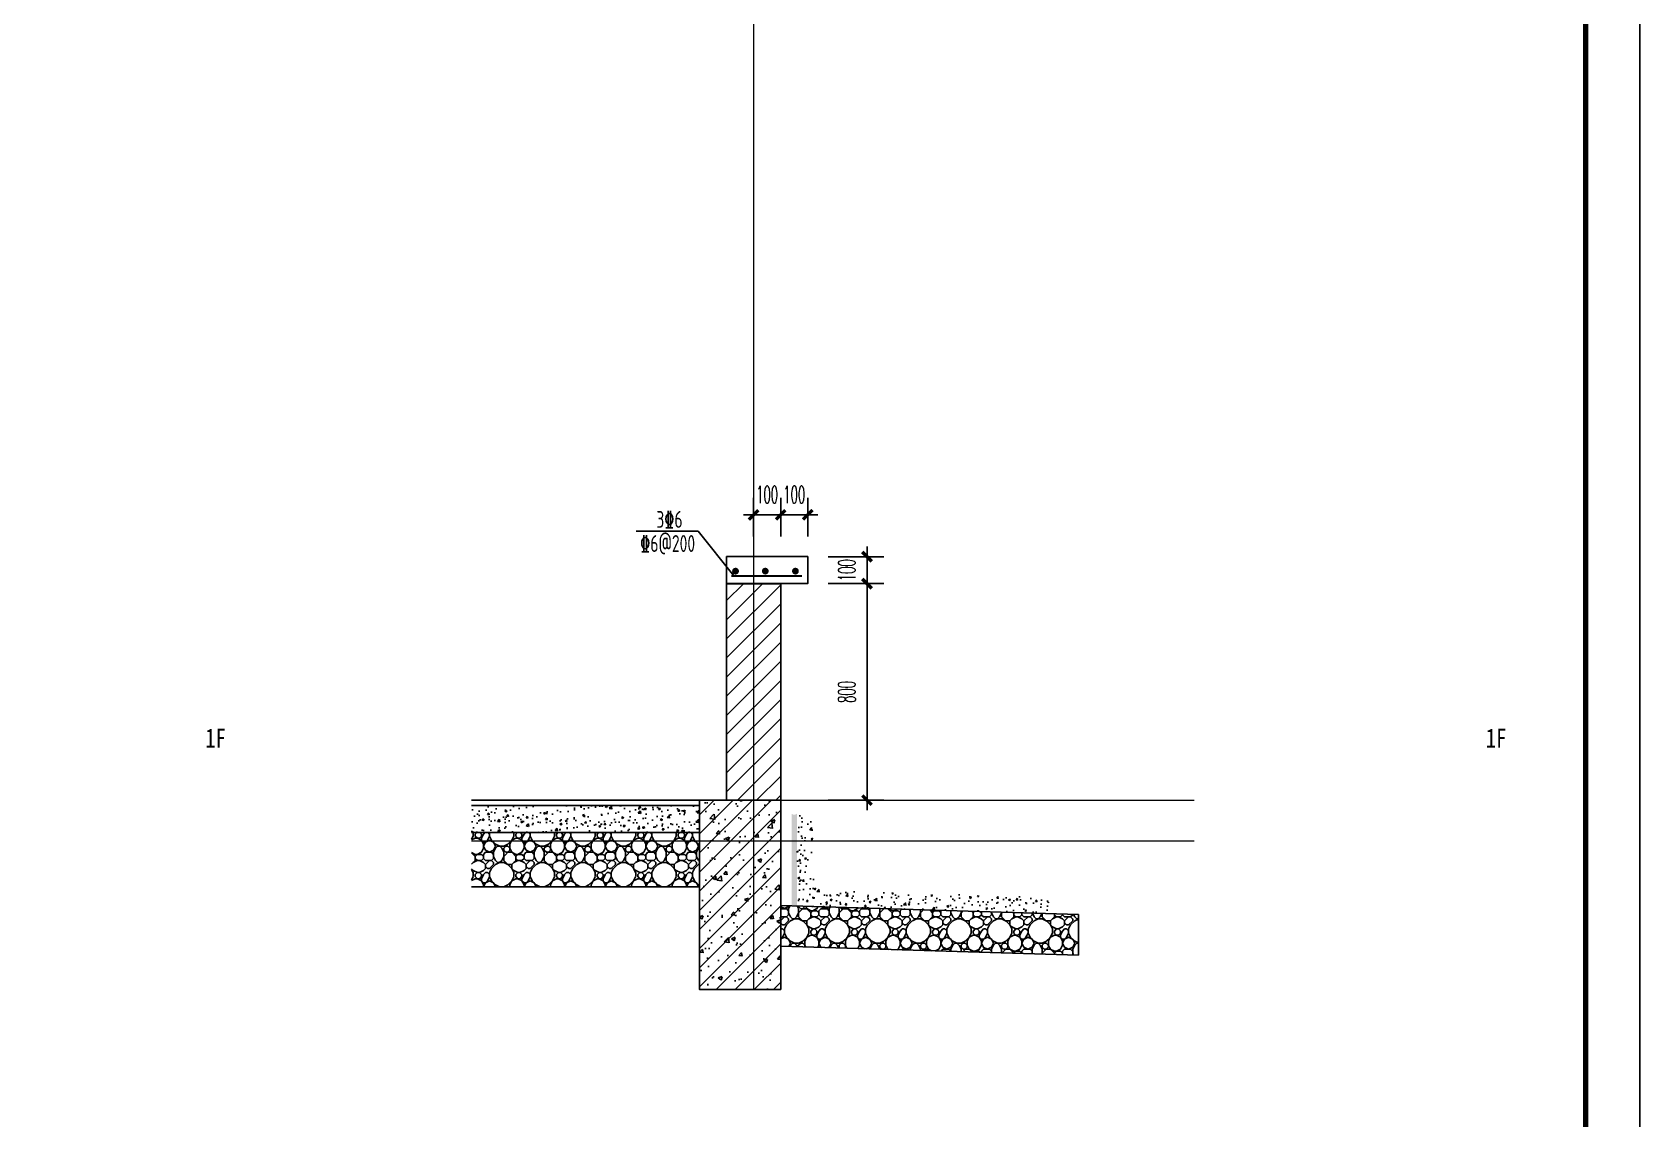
# Model space of a CAD drawing. Extents: x 169490 to 7584583, y -2399407 to 1374371.
# Drawn here: x 761135 to 767075, y 470746 to 474764 of the extents above; entities that cross this region are included whole.
import ezdxf

# ---------------------------------------------------------------- set-up
doc = ezdxf.new("R2010")
doc.units = 0
doc.header["$LTSCALE"] = 100
doc.linetypes.add('ACAD_ISO10W100', pattern=[18.5, 12, -3, 0.5, -3])
doc.linetypes.add('DOTE', pattern=[2.42, 2, -0.2, 0.02, -0.2])
doc.layers.get('0').update_dxf_attribs({"linetype": 'CONTINUOUS'})
doc.layers.get('DEFPOINTS').update_dxf_attribs({"linetype": 'CONTINUOUS'})
for name, color, linetype, lineweight in [('3-大样填充', 8, 'CONTINUOUS', 9), ('DOTE', 147, 'DOTE', 15), ('rein', 10, 'CONTINUOUS', 18)]:
    doc.layers.add(name, color=color, linetype=linetype, lineweight=lineweight)
for name, color, linetype in [('A-HATH(填充)', 8, 'CONTINUOUS'), ('A-LM-HA(填充)', 8, 'CONTINUOUS'), ('A-TEXT(房间)', 243, 'CONTINUOUS'), ('A-WA-M(面层)', 43, 'CONTINUOUS'), ('PUB_HATCH', 8, 'CONTINUOUS'), ('S-DETL-RBAR', 1, 'CONTINUOUS'), ('TEXT', 7, 'CONTINUOUS'), ('WALL', 7, 'CONTINUOUS'), ('图框', 140, 'CONTINUOUS'), ('尺寸标注', 3, 'CONTINUOUS')]:
    doc.layers.add(name, color=color, linetype=linetype)
doc.styles.add('DIM_FONT_T3', font='SIMPLEX', dxfattribs={"width": 0.494118, "bigfont": 'GBCBIG'})
doc.styles.add('TSSD_REIN', font='tssdeng.shx', dxfattribs={"width": 0.7, "bigfont": 'hztxt.shx'})
doc.styles.add('黑体', font='simhei.ttf', dxfattribs={"width": 0.7})
doc.dimstyles.new('DIMN100$TCH&&25', dxfattribs={"dimtxt": 63.75, "dimasz": 0.25, "dimexe": 62.5, "dimexo": 75, "dimgap": 43.125, "dimtad": 1, "dimdec": 0, "dimzin": 0, "dimdsep": 46, "dimtxsty": 'DIM_FONT_T3', "dimblk": '_DIMX', "dimcen": 0.09, "dimclrt": 7, "dimadec": 0, "dimazin": 0, "dimtfac": 1, "dimtdec": 0, "dimtix": 1, "dimtmove": 2, "dimatfit": 3, "dimldrblk": '_DIMX', "dimfxl": 10, "dimtolj": 1, "dimtzin": 0, "dimarcsym": 0})

# ---------------------------------------------------------------- blocks, each defined once
blk = doc.blocks.new('_DIMX')
blk.add_line((-150, 0), (150, 0))
at = {"const_width": 50}
blk.add_lwpolyline([(-70, -70), (70, 70)], dxfattribs=at)
blk = doc.blocks.new('*D367')
at = {"layer": 'DEFPOINTS', "color": 0, "transparency": 16777216}
for p in [(764000.2, 472824.8), (764219.2, 472824.8), (764000.2, 472725.1)]:
    blk.add_point(p, dxfattribs=at)
at = {"layer": '尺寸标注', "color": 0, "lineweight": -2, "transparency": 16777216}
for p, q in [((764075.2, 472824.8), (764281.7, 472824.8)), ((764219.2, 472825), (764219.2, 472825.3)), ((764219.2, 472725.1), (764219.2, 472824.8)), ((764075.2, 472725.1), (764281.7, 472725.1)), ((764219.2, 472724.8), (764219.2, 472724.6))]:
    blk.add_line(p, q, dxfattribs=at)
at = {"layer": '尺寸标注', "color": 0, "lineweight": -2, "transparency": 16777216, "xscale": 0.25, "yscale": 0.25, "zscale": 0.25}
for p, rotation in [((764219.2, 472824.8), 270), ((764219.2, 472725.1), 90)]:
    blk.add_blockref('_DIMX', p, dxfattribs=dict(at, rotation=rotation))
at = {"layer": '尺寸标注', "color": 7, "transparency": 16777216, "insert": (764144.2, 472774.9), "char_height": 63.75, "attachment_point": 5, "rotation": 90, "style": 'DIM_FONT_T3'}
blk.add_mtext('\\A1;100', dxfattribs=at)
blk = doc.blocks.new('*D368')
at = {"layer": 'DEFPOINTS', "color": 0, "transparency": 16777216}
for p in [(764000.2, 472725.1), (764219.2, 472725.1), (764000.2, 471924.8)]:
    blk.add_point(p, dxfattribs=at)
at = {"layer": '尺寸标注', "color": 0, "lineweight": -2, "transparency": 16777216}
for p, q in [((764075.2, 472725.1), (764281.7, 472725.1)), ((764219.2, 471925), (764219.2, 472724.8)), ((764075.2, 471924.8), (764281.7, 471924.8))]:
    blk.add_line(p, q, dxfattribs=at)
at = {"layer": '尺寸标注', "color": 0, "lineweight": -2, "transparency": 16777216, "xscale": 0.25, "yscale": 0.25, "zscale": 0.25}
for p, rotation in [((764219.2, 472725.1), 90), ((764219.2, 471924.8), 270)]:
    blk.add_blockref('_DIMX', p, dxfattribs=dict(at, rotation=rotation))
at = {"layer": '尺寸标注', "color": 7, "transparency": 16777216, "insert": (764144.2, 472324.9), "char_height": 63.75, "attachment_point": 5, "rotation": 90, "style": 'DIM_FONT_T3'}
blk.add_mtext('\\A1;800', dxfattribs=at)
blk = doc.blocks.new('*D369')
at = {"layer": 'DEFPOINTS', "color": 0, "transparency": 16777216}
for p in [(764000.2, 472979.4), (763900.2, 472824.8), (764000.2, 472824.8)]:
    blk.add_point(p, dxfattribs=at)
at = {"layer": '尺寸标注', "color": 0, "lineweight": -2, "transparency": 16777216}
for p, q in [((763900.2, 472899.8), (763900.2, 473041.9)), ((764000.2, 472899.8), (764000.2, 473041.9)), ((763899.9, 472979.4), (763899.7, 472979.4)), ((763900.2, 472979.4), (764000.2, 472979.4)), ((764000.4, 472979.4), (764000.7, 472979.4))]:
    blk.add_line(p, q, dxfattribs=at)
at = {"layer": '尺寸标注', "color": 0, "lineweight": -2, "transparency": 16777216, "xscale": 0.25, "yscale": 0.25, "zscale": 0.25}
blk.add_blockref('_DIMX', (763900.2, 472979.4), dxfattribs=at)
at = {"layer": '尺寸标注', "color": 0, "lineweight": -2, "transparency": 16777216, "xscale": 0.25, "yscale": 0.25, "zscale": 0.25, "rotation": 180}
blk.add_blockref('_DIMX', (764000.2, 472979.4), dxfattribs=at)
at = {"layer": '尺寸标注', "color": 7, "transparency": 16777216, "insert": (763950.2, 473054.4), "char_height": 63.75, "attachment_point": 5, "style": 'DIM_FONT_T3'}
blk.add_mtext('\\A1;100', dxfattribs=at)
blk = doc.blocks.new('*D625')
at = {"layer": 'DEFPOINTS', "color": 0, "transparency": 16777216}
for p in [(763900.2, 472979.4), (763800.2, 472824.8), (763900.2, 472824.8)]:
    blk.add_point(p, dxfattribs=at)
at = {"layer": '尺寸标注', "color": 0, "lineweight": -2, "transparency": 16777216}
for p, q in [((763800.2, 472899.8), (763800.2, 473041.9)), ((763900.2, 472899.8), (763900.2, 473041.9)), ((763799.9, 472979.4), (763799.7, 472979.4)), ((763800.2, 472979.4), (763900.2, 472979.4)), ((763900.4, 472979.4), (763900.7, 472979.4))]:
    blk.add_line(p, q, dxfattribs=at)
at = {"layer": '尺寸标注', "color": 0, "lineweight": -2, "transparency": 16777216, "xscale": 0.25, "yscale": 0.25, "zscale": 0.25}
blk.add_blockref('_DIMX', (763800.2, 472979.4), dxfattribs=at)
at = {"layer": '尺寸标注', "color": 0, "lineweight": -2, "transparency": 16777216, "xscale": 0.25, "yscale": 0.25, "zscale": 0.25, "rotation": 180}
blk.add_blockref('_DIMX', (763900.2, 472979.4), dxfattribs=at)
at = {"layer": '尺寸标注', "color": 7, "transparency": 16777216, "insert": (763850.2, 473054.4), "char_height": 63.75, "attachment_point": 5, "style": 'DIM_FONT_T3'}
blk.add_mtext('\\A1;100', dxfattribs=at)
blk = doc.blocks.new('qhhhh')
at = {"layer": 'rein', "const_width": 7.5}
blk.add_lwpolyline([(5815537.5, -2281247.9), (5815797.7, -2281247.9)], dxfattribs=at)
at = {"layer": 'rein', "const_width": 12.5}
for points in [[(5815546.2, -2281230.1, 1), (5815558.7, -2281230.1, 1)], [(5815656.1, -2281230.1, 1), (5815668.6, -2281230.1, 1)], [(5815767.5, -2281230.1, 1), (5815780, -2281230.1, 1)]]:
    blk.add_lwpolyline(points, format="xyb", close=True, dxfattribs=at)
at = {"layer": 'TEXT', "color": 7}
for p, q in [((5815414.2, -2281081.8, 0), (5815184.9, -2281081.8, 0)), ((5815546.2, -2281247.9), (5815414.2, -2281081.8, 0))]:
    blk.add_line(p, q, dxfattribs=at)
at = {"layer": 'TEXT', "color": 7, "style": 'TSSD_REIN', "width": 0.7}
for s, p in [('3%%1326', (5815259.9, -2281070.1, 3.7)), ('%%1326@200', (5815200.1, -2281159.3, 3.7))]:
    blk.add_text(s, height=62.5, dxfattribs=at).set_placement(p)

msp = doc.modelspace()

# ---------------------------------------------------------------- hatches: boundary and pattern name
at = {"layer": 'A-HATH(填充)'}
h = msp.add_hatch(dxfattribs=at)
h.set_pattern_fill('钢筋混凝土', color=256, scale=20, style=0)
h.set_pattern_definition([(45, (-548927.32, -145570.676), (-35.355339, 35.355339), []), (50, (-548927.32, -145570.68), (143.4520365, -12.550427), [15, -165]), (355, (-548927.32, -145570.68), (-27.750267, 150.438427), [12, -132]), (100.4514, (-548915.36, -145571.72), (115.701876, 137.887908), [12.748038, -140.228422]), (46.1842, (-548927.32, -145530.68), (213.44821, -33.103803), [22.5, -247.5]), (96.6356, (-548909.53, -145533.43), (186.93254, 194.823574), [19.122058, -210.3426]), (351.1842, (-548927.32, -145530.68), (186.93239, 194.82372), [18, -198]), (21, (-548907.32, -145540.68), (119.38141, -80.523778), [15, -165]), (326, (-548907.32, -145540.68), (48.663066, 145.030009), [12, -132]), (71.4514, (-548897.37, -145547.39), (168.044526, 64.5061), [12.748038, -140.228422]), (37.5, (-548927.32, -145570.676), (2.431971, 66.5787708), [0, -130.4, 0, -134, 0, -132.5]), (7.5, (-548927.32, -145570.676), (52.6139075, 78.8823424), [0, -76.4, 0, -127.4, 0, -50.5]), (327.5, (-548971.92, -145570.676), (106.7644872, -4.5109743), [0, -50, 0, -156, 0, -207]), (317.5, (-548991.92, -145570.68), (116.637234, 20.0209965), [0, -65, 0, -103.6, 0, -147])])
h.paths.add_polyline_path([(763900.2, 471924.8), (763600.2, 471924.8), (763600.2, 471224.8), (763900.2, 471224.8)])
at = {"layer": 'A-LM-HA(填充)'}
h = msp.add_hatch(color=256, dxfattribs=at)
h.dxf.hatch_style = 1
edge = h.paths.add_edge_path()
edge.add_arc((763950.2, 471885.9), 15, 228.19632, 311.80368)
edge.add_line((763960.2, 471874.7), (763960.2, 471532.9))
edge.add_line((763960.2, 471532.9), (763940.2, 471533.5))
edge.add_line((763940.2, 471533.5), (763940.2, 471874.7))
h = msp.add_hatch(dxfattribs=at)
h.set_pattern_fill('混凝土', color=256, scale=10, style=0)
h.set_pattern_definition([(50, (101819.31, 2247960.02), (71.7260183, -6.2752135), [7.5, -82.5]), (355, (101819.31, 2247960.02), (-13.8751334, 75.2192134), [6, -66]), (100.4514, (101825.29, 2247959.5), (57.8509382, 68.9439542), [6.374019, -70.1142112]), (46.1842, (101819.31, 2247980.02), (106.724105, -16.5519014), [11.25, -123.75]), (96.6356, (101828.2, 2247978.64), (93.4662706, 97.411787), [9.561029, -105.1713]), (351.1842, (101819.31, 2247980.02), (93.4661945, 97.41186), [9, -99]), (21, (101829.31, 2247975.02), (59.6907052, -40.261889), [7.5, -82.5]), (326, (101829.31, 2247975.02), (24.3315332, 72.5150045), [6, -66]), (71.4514, (101834.285, 2247971.67), (84.0222629, 32.2530497), [6.374019, -70.1142112]), (37.5, (101819.31, 2247960.022), (1.21598553, 33.2893854), [0, -65.2, 0, -67, 0, -66.25]), (7.5, (101819.31, 2247960.022), (26.30695374, 39.4411712), [0, -38.2, 0, -63.7, 0, -25.25]), (327.5, (101797.01, 2247960.022), (53.3822436, -2.25548717), [0, -25, 0, -78, 0, -103.5]), (317.5, (101787.01, 2247960.02), (58.3186169, 10.0104982), [0, -32.5, 0, -51.8, 0, -73.5])])
edge = h.paths.add_edge_path()
edge.add_arc((763960.2, 471814.7), 60, 360, 450, ccw=False)
edge.add_line((764020.2, 471814.7), (764020.2, 471649.1))
edge.add_arc((764080.2, 471649.1), 60, 540, 628.28164)
edge.add_line((764078.4, 471589.1), (764890.2, 471564.7))
edge.add_line((764890.2, 471564.7), (764890.2, 471505))
edge.add_line((764890.2, 471505), (763960.2, 471532.9))
edge.add_line((763960.2, 471532.9), (763960.2, 471874.7))
h = msp.add_hatch(dxfattribs=at)
h.set_pattern_fill('卵石砌体', color=256, scale=20, style=0)
h.set_pattern_definition([(0, (-166281.01, 2341198.37), (0, 150), [7.5, -22.5, 7.5, -112.5]), (0, (-166243.51, 2341213.37), (0, 150), [7.5, -142.5]), (0, (-166318.51, 2341228.37), (0, 150), [15, -135]), (0, (-166356.01, 2341235.87), (0, 150), [22.5, -127.5]), (0, (-166281.01, 2341243.37), (0, 150), [15, -15, 22.5, -97.5]), (0, (-166288.51, 2341265.87), (0, 150), [22.5, -127.5]), (0, (-166326.01, 2341273.37), (0, 150), [22.5, -52.5, 22.5, -52.5]), (0, (-166356.01, 2341295.87), (0, 150), [22.5, -7.5, 7.5, -112.5]), (0, (-166258.51, 2341310.87), (0, 150), [7.5, -142.5]), (0, (-166288.51, 2341325.87), (0, 150), [15, -135]), (90, (-166386.01, 2341333.37), (-150, 9e-15), [15, -135]), (90, (-166371.01, 2341228.37), (-150, 9e-15), [7.5, -15, 22.5, -105]), (90, (-166333.51, 2341243.37), (-150, 9e-15), [30, -7.5, 7.5, -105]), (90, (-166311.01, 2341280.87), (-150, 9e-15), [22.5, -127.5]), (90, (-166303.51, 2341213.37), (-150, 9e-15), [15, -135]), (90, (-166296.01, 2341333.37), (-150, 9e-15), [15, -135]), (90, (-166288.51, 2341243.37), (-150, 9e-15), [15, -75, 7.5, -52.5]), (90, (-166266.01, 2341318.37), (-150, 9e-15), [7.5, -7.5, 7.5, -127.5]), (90, (-166258.51, 2341250.87), (-150, 9e-15), [15, -22.5, 15, -97.5]), (90, (-166251.01, 2341213.37), (-150, 9e-15), [15, -135]), (45, (-166378.51, 2341213.37), (9e-15, 150), [21.21315, -42.426404, 31.8198, -116.672678]), (45, (-166386.01, 2341213.37), (9e-15, 150), [21.213203, -190.91883]), (45, (-166303.51, 2341228.37), (9e-15, 150), [21.213203, -190.91883]), (45, (-166318.51, 2341303.37), (9e-15, 150), [21.213203, -190.91883]), (45, (-166251.01, 2341228.37), (9e-15, 150), [21.213203, -190.91883]), (45, (-166378.51, 2341243.37), (9e-15, 150), [10.606602, -201.52542]), (45, (-166363.51, 2341288.37), (9e-15, 150), [10.606602, -201.52542]), (45, (-166348.51, 2341235.87), (9e-15, 150), [10.606602, -201.52542]), (45, (-166333.51, 2341288.37), (9e-15, 150), [10.606602, -201.52542]), (45, (-166288.51, 2341258.37), (9e-15, 150), [10.606602, -201.52542]), (45, (-166288.51, 2341340.87), (9e-15, 150), [10.606602, -201.52542]), (45, (-166273.51, 2341325.87), (9e-15, 150), [10.606602, -201.52542]), (45, (-166266.01, 2341243.37), (9e-15, 150), [10.606602, -201.52542]), (45, (-166258.51, 2341205.87), (9e-15, 150), [10.606602, -201.52542]), (45, (-166258.51, 2341265.87), (9e-15, 150), [10.606602, -201.52542]), (45, (-166258.51, 2341340.87), (9e-15, 150), [10.606602, -201.52542]), (45, (-166251.01, 2341310.87), (9e-15, 150), [10.606602, -201.52542]), (135, (-166281.01, 2341325.87), (-150, 9e-15), [10.606602, -201.52542]), (135, (-166266.01, 2341340.87), (-150, 9e-15), [10.606602, -201.52542]), (135, (-166258.51, 2341310.87), (-150, 9e-15), [10.606602, -201.52542]), (135, (-166236.01, 2341340.87), (-150, 9e-15), [10.606602, -201.52542]), (135, (-166311.01, 2341288.37), (-150, 9e-15), [10.606602, -201.52542]), (135, (-166326.01, 2341273.37), (-150, 9e-15), [10.606602, -201.52542]), (135, (-166371.01, 2341235.87), (-150, 9e-15), [10.606602, -201.52542]), (135, (-166356.01, 2341235.87), (-150, 9e-15), [10.606602, -201.52542]), (135, (-166341.01, 2341288.37), (-150, 9e-15), [10.606602, -201.52542]), (135, (-166371.01, 2341265.87), (-150, 9e-15), [10.606602, -201.52542]), (135, (-166281.01, 2341243.37), (-150, 9e-15), [10.606602, -201.52542]), (135, (-166258.51, 2341258.37), (-150, 9e-15), [10.606602, -201.52542]), (135, (-166251.01, 2341228.37), (-150, 9e-15), [10.606602, -201.52542]), (135, (-166251.01, 2341243.37), (-150, 9e-15), [10.606602, -201.52542]), (135, (-166243.51, 2341213.37), (-150, 9e-15), [10.606602, -201.52542]), (135, (-166363.51, 2341303.37), (-150, 9e-15), [21.213203, -190.91883]), (135, (-166288.51, 2341258.37), (-150, 9e-15), [21.213203, -190.91883]), (135, (-166296.01, 2341205.87), (-150, 9e-15), [53.033008, -159.099024]), (26.5650512, (-166386.01, 2341273.37), (149.9999994, 1.2e-06), [16.77, -318.64018]), (26.5650512, (-166363.51, 2341228.37), (149.9999994, 1.2e-06), [16.77, -318.64018]), (26.5650512, (-166333.51, 2341295.87), (149.9999994, 1.2e-06), [16.77, -318.64018]), (26.5650512, (-166273.51, 2341198.37), (149.9999994, 1.2e-06), [16.77, -318.64018]), (26.5650512, (-166296.01, 2341235.87), (149.9999994, 1.2e-06), [16.77, -318.64018]), (26.5650512, (-166281.01, 2341265.87), (149.9999994, 1.2e-06), [16.77, -318.64018]), (26.5650512, (-166303.51, 2341318.37), (149.9999994, 1.2e-06), [16.77, -318.64018]), (26.5650512, (-166251.01, 2341310.87), (149.9999994, 1.2e-06), [16.77, -318.64018]), (63.4349488, (-166371.01, 2341273.37), (1e-07, 150), [16.77, -318.64018]), (63.4349488, (-166371.01, 2341280.87), (1e-07, 150), [16.77, -318.64018]), (63.4349488, (-166311.01, 2341303.37), (1e-07, 150), [33.54, -301.87018]), (63.4349488, (-166258.51, 2341295.87), (1e-07, 150), [16.77, -318.64018]), (63.4349488, (-166266.01, 2341273.37), (1e-07, 150), [16.77, -318.64018]), (63.4349488, (-166341.01, 2341243.37), (1e-07, 150), [16.77, -318.64018]), (63.4349488, (-166266.01, 2341325.87), (1e-07, 150), [16.77, -318.64018]), (63.4349488, (-166243.51, 2341318.37), (1e-07, 150), [16.77, -318.64018]), (116.5650512, (-166378.51, 2341318.37), (-1.2e-06, 149.9999994), [16.77, -318.64018]), (116.5650512, (-166296.01, 2341198.37), (-1.2e-06, 149.9999994), [16.77, -318.64018]), (116.5650512, (-166363.51, 2341295.87), (-1.2e-06, 149.9999994), [16.77, -318.64018]), (116.5650512, (-166251.01, 2341280.87), (-1.2e-06, 149.9999994), [16.77, -318.64018]), (116.5650512, (-166303.51, 2341273.37), (-1.2e-06, 149.9999994), [16.77, -318.64018]), (116.5650512, (-166258.51, 2341303.37), (-1.2e-06, 149.9999994), [16.77, -318.64018]), (116.5650512, (-166333.51, 2341273.37), (-1.2e-06, 149.9999994), [16.77, -318.64018]), (116.5650512, (-166363.51, 2341243.37), (-1.2e-06, 149.9999994), [16.77, -318.64018]), (153.4349488, (-166371.01, 2341310.87), (-150, 1e-07), [16.77, -318.64018]), (153.4349488, (-166318.51, 2341228.37), (-150, 1e-07), [16.77, -318.64018]), (153.4349488, (-166348.51, 2341295.87), (-150, 1e-07), [16.77, -318.64018]), (153.4349488, (-166258.51, 2341235.87), (-150, 1e-07), [16.77, -318.64018]), (153.4349488, (-166281.01, 2341198.37), (-150, 1e-07), [16.77, -318.64018]), (153.4349488, (-166266.01, 2341318.37), (-150, 1e-07), [16.77, -318.64018]), (153.4349488, (-166288.51, 2341265.87), (-150, 1e-07), [16.77, -318.64018]), (153.4349488, (-166371.01, 2341310.87), (-150, 1e-07), [16.77, -318.64018]), (153.4349488, (-166236.01, 2341273.37), (-150, 1e-07), [16.77, -318.64018]), (243.4349488, (-166378.51, 2341213.37), (-1e-07, -150), [16.77, -318.64018])])
h.paths.add_polyline_path([(765000.2, 471501.7), (765000.2, 471351.7), (763900.2, 471384.7), (763900.2, 471533.8)])
at = {"layer": 'PUB_HATCH'}
h = msp.add_hatch(dxfattribs=at)
h.set_pattern_fill('普通砖', color=256, scale=20, style=0)
h.set_pattern_definition([(45, (-548927.32, -153434.774), (-35.3553532, 35.3553532), [])])
h.paths.add_polyline_path([(763700.2, 472724.8), (763900.2, 472724.8), (763900.2, 471924.8), (763700.2, 471924.8)])
at = {"layer": 'PUB_HATCH', "linetype": 'Continuous'}
h = msp.add_hatch(dxfattribs=at)
h.set_pattern_fill('混凝土', color=256, scale=10, style=0)
h.set_pattern_definition([(50, (282524.29, 107306.77), (71.726018, -6.2752135), [7.5, -82.5]), (355, (282524.29, 107306.77), (-13.875133, 75.219213), [6, -66]), (100.4514, (282530.27, 107306.25), (57.850938, 68.943954), [6.374019, -70.114211]), (46.1842, (282524.29, 107326.77), (106.724105, -16.551901), [11.25, -123.75]), (96.6356, (282533.19, 107325.39), (93.46627, 97.411787), [9.561029, -105.1713]), (351.1842, (282524.29, 107326.77), (93.466195, 97.41186), [9, -99]), (21, (282534.29, 107321.77), (59.690705, -40.261889), [7.5, -82.5]), (326, (282534.29, 107321.77), (24.331533, 72.5150045), [6, -66]), (71.4514, (282539.27, 107318.416), (84.022263, 32.25305), [6.374019, -70.114211]), (37.5, (282524.293, 107306.77), (1.2159855, 33.2893854), [0, -65.2, 0, -67, 0, -66.25]), (7.5, (282524.293, 107306.77), (26.3069537, 39.4411712), [0, -38.2, 0, -63.7, 0, -25.25]), (327.5, (282501.993, 107306.77), (53.3822436, -2.2554872), [0, -25, 0, -78, 0, -103.5]), (317.5, (282491.993, 107306.77), (58.318617, 10.0104982), [0, -32.5, 0, -51.8, 0, -73.5])])
h.paths.add_polyline_path([(762758.4, 471904.8), (762758.4, 471804.8), (763600.2, 471804.8), (763600.2, 471904.8)])
h = msp.add_hatch(dxfattribs=at)
h.set_pattern_fill('卵石砌体', color=256, scale=20, style=0)
h.set_pattern_definition([(0, (282629.3, 107306.77), (0, 150), [7.5, -22.5, 7.5, -112.5]), (0, (282666.8, 107321.77), (0, 150), [7.5, -142.5]), (0, (282591.8, 107336.77), (0, 150), [15, -135]), (0, (282554.3, 107344.27), (0, 150), [22.5, -127.5]), (0, (282629.3, 107351.77), (0, 150), [15, -15, 22.5, -97.5]), (0, (282621.8, 107374.27), (0, 150), [22.5, -127.5]), (0, (282584.3, 107381.77), (0, 150), [22.5, -52.5, 22.5, -52.5]), (0, (282554.3, 107404.27), (0, 150), [22.5, -7.5, 7.5, -112.5]), (0, (282651.8, 107419.27), (0, 150), [7.5, -142.5]), (0, (282621.8, 107434.27), (0, 150), [15, -135]), (90, (282524.3, 107441.77), (-150, 9e-15), [15, -135]), (90, (282539.3, 107336.77), (-150, 9e-15), [7.5, -15, 22.5, -105]), (90, (282576.8, 107351.77), (-150, 9e-15), [30, -7.5, 7.5, -105]), (90, (282599.3, 107389.27), (-150, 9e-15), [22.5, -127.5]), (90, (282606.8, 107321.77), (-150, 9e-15), [15, -135]), (90, (282614.3, 107441.77), (-150, 9e-15), [15, -135]), (90, (282621.8, 107351.77), (-150, 9e-15), [15, -75, 7.5, -52.5]), (90, (282644.3, 107426.77), (-150, 9e-15), [7.5, -7.5, 7.5, -127.5]), (90, (282651.8, 107359.27), (-150, 9e-15), [15, -22.5, 15, -97.5]), (90, (282659.3, 107321.77), (-150, 9e-15), [15, -135]), (45, (282531.79, 107321.77), (9e-15, 150), [21.21315, -42.426404, 31.8198, -116.672678]), (45, (282524.29, 107321.77), (9e-15, 150), [21.213203, -190.91883]), (45, (282606.79, 107336.77), (9e-15, 150), [21.213203, -190.91883]), (45, (282591.79, 107411.77), (9e-15, 150), [21.213203, -190.91883]), (45, (282659.29, 107336.77), (9e-15, 150), [21.213203, -190.91883]), (45, (282531.79, 107351.77), (9e-15, 150), [10.6066, -201.52542]), (45, (282546.79, 107396.77), (9e-15, 150), [10.6066, -201.52542]), (45, (282561.79, 107344.27), (9e-15, 150), [10.6066, -201.52542]), (45, (282576.79, 107396.77), (9e-15, 150), [10.6066, -201.52542]), (45, (282621.79, 107366.77), (9e-15, 150), [10.6066, -201.52542]), (45, (282621.79, 107449.27), (9e-15, 150), [10.6066, -201.52542]), (45, (282636.79, 107434.27), (9e-15, 150), [10.6066, -201.52542]), (45, (282644.29, 107351.77), (9e-15, 150), [10.6066, -201.52542]), (45, (282651.79, 107314.27), (9e-15, 150), [10.6066, -201.52542]), (45, (282651.79, 107374.27), (9e-15, 150), [10.6066, -201.52542]), (45, (282651.79, 107449.27), (9e-15, 150), [10.6066, -201.52542]), (45, (282659.29, 107419.27), (9e-15, 150), [10.6066, -201.52542]), (135, (282629.29, 107434.27), (-150, 9e-15), [10.6066, -201.52542]), (135, (282644.29, 107449.27), (-150, 9e-15), [10.6066, -201.52542]), (135, (282651.79, 107419.27), (-150, 9e-15), [10.6066, -201.52542]), (135, (282674.29, 107449.27), (-150, 9e-15), [10.6066, -201.52542]), (135, (282599.29, 107396.77), (-150, 9e-15), [10.6066, -201.52542]), (135, (282584.29, 107381.77), (-150, 9e-15), [10.6066, -201.52542]), (135, (282539.29, 107344.27), (-150, 9e-15), [10.6066, -201.52542]), (135, (282554.29, 107344.27), (-150, 9e-15), [10.6066, -201.52542]), (135, (282569.29, 107396.77), (-150, 9e-15), [10.6066, -201.52542]), (135, (282539.29, 107374.27), (-150, 9e-15), [10.6066, -201.52542]), (135, (282629.29, 107351.77), (-150, 9e-15), [10.6066, -201.52542]), (135, (282651.79, 107366.77), (-150, 9e-15), [10.6066, -201.52542]), (135, (282659.29, 107336.77), (-150, 9e-15), [10.6066, -201.52542]), (135, (282659.29, 107351.77), (-150, 9e-15), [10.6066, -201.52542]), (135, (282666.79, 107321.77), (-150, 9e-15), [10.6066, -201.52542]), (135, (282546.79, 107411.77), (-150, 9e-15), [21.213203, -190.91883]), (135, (282621.79, 107366.77), (-150, 9e-15), [21.213203, -190.91883]), (135, (282614.29, 107314.27), (-150, 9e-15), [53.03301, -159.099024]), (26.565051, (282524.29, 107381.77), (149.999999, 1e-06), [16.77, -318.64018]), (26.565051, (282546.79, 107336.77), (149.999999, 1e-06), [16.77, -318.64018]), (26.565051, (282576.79, 107404.27), (149.999999, 1e-06), [16.77, -318.64018]), (26.565051, (282636.79, 107306.77), (149.999999, 1e-06), [16.77, -318.64018]), (26.565051, (282614.29, 107344.27), (149.999999, 1e-06), [16.77, -318.64018]), (26.565051, (282629.29, 107374.27), (149.999999, 1e-06), [16.77, -318.64018]), (26.565051, (282606.79, 107426.77), (149.999999, 1e-06), [16.77, -318.64018]), (26.565051, (282659.29, 107419.27), (149.999999, 1e-06), [16.77, -318.64018]), (63.434949, (282539.29, 107381.77), (1e-07, 150), [16.77, -318.64018]), (63.434949, (282539.29, 107389.27), (1e-07, 150), [16.77, -318.64018]), (63.434949, (282599.29, 107411.77), (1e-07, 150), [33.54, -301.87018]), (63.434949, (282651.79, 107404.27), (1e-07, 150), [16.77, -318.64018]), (63.434949, (282644.29, 107381.77), (1e-07, 150), [16.77, -318.64018]), (63.434949, (282569.29, 107351.77), (1e-07, 150), [16.77, -318.64018]), (63.434949, (282644.29, 107434.27), (1e-07, 150), [16.77, -318.64018]), (63.434949, (282666.79, 107426.77), (1e-07, 150), [16.77, -318.64018]), (116.565051, (282531.79, 107426.77), (-1e-06, 149.999999), [16.77, -318.64018]), (116.565051, (282614.29, 107306.77), (-1e-06, 149.999999), [16.77, -318.64018]), (116.565051, (282546.79, 107404.27), (-1e-06, 149.999999), [16.77, -318.64018]), (116.565051, (282659.29, 107389.27), (-1e-06, 149.999999), [16.77, -318.64018]), (116.565051, (282606.79, 107381.77), (-1e-06, 149.999999), [16.77, -318.64018]), (116.565051, (282651.79, 107411.77), (-1e-06, 149.999999), [16.77, -318.64018]), (116.565051, (282576.79, 107381.77), (-1e-06, 149.999999), [16.77, -318.64018]), (116.565051, (282546.79, 107351.77), (-1e-06, 149.999999), [16.77, -318.64018]), (153.434949, (282539.29, 107419.27), (-150, 1e-07), [16.77, -318.64018]), (153.434949, (282591.79, 107336.77), (-150, 1e-07), [16.77, -318.64018]), (153.434949, (282561.79, 107404.27), (-150, 1e-07), [16.77, -318.64018]), (153.434949, (282651.79, 107344.27), (-150, 1e-07), [16.77, -318.64018]), (153.434949, (282629.29, 107306.77), (-150, 1e-07), [16.77, -318.64018]), (153.434949, (282644.29, 107426.77), (-150, 1e-07), [16.77, -318.64018]), (153.434949, (282621.79, 107374.27), (-150, 1e-07), [16.77, -318.64018]), (153.434949, (282539.29, 107419.27), (-150, 1e-07), [16.77, -318.64018]), (153.434949, (282674.29, 107381.77), (-150, 1e-07), [16.77, -318.64018]), (243.434949, (282531.79, 107321.77), (-1e-07, -150), [16.77, -318.64018])])
h.paths.add_polyline_path([(762758.4, 471804.8), (762758.4, 471604.8), (763600.2, 471604.8), (763600.2, 471804.8)])

# ---------------------------------------------------------------- linework, layer by layer
at = {"layer": '3-大样填充'}
msp.add_lwpolyline([(764020.2, 471774.8), (764900.2, 471774.8)], dxfattribs=at)
at = {"layer": 'A-WA-M(面层)'}
for points in [[(763600.2, 471924.8), (762758.4, 471924.8)], [(763600.2, 471904.8), (762758.4, 471904.8)], [(763600.2, 471804.8), (762758.4, 471804.8)], [(763600.2, 471604.8), (762758.4, 471604.8)], [(765000.2, 471501.7), (763900.2, 471534.7)], [(765000.2, 471501.7), (765000.2, 471351.7)], [(765000.2, 471351.7), (763900.2, 471384.7)]]:
    msp.add_lwpolyline(points, dxfattribs=at)
at = {"layer": 'DOTE', "linetype": 'ACAD_ISO10W100', "ltscale": 100}
for p, q in [((763800.2, 485424.8), (763800.2, 471224.8)), ((762758.4, 471924.8), (765427.3, 471924.8)), ((762758.4, 471774.8), (765427.3, 471774.8))]:
    msp.add_line(p, q, dxfattribs=at)
at = {"layer": 'WALL'}
for points in [[(763700.2, 472825.1), (764000.2, 472825.1), (764000.2, 472725.1), (763900.2, 472725.1), (763900.2, 472725.1), (763700.2, 472725.1)], [(763700.2, 472724.8), (763900.2, 472724.8), (763900.2, 471924.8), (763700.2, 471924.8)], [(763900.2, 471924.8), (763600.2, 471924.8), (763600.2, 471224.8), (763900.2, 471224.8)]]:
    msp.add_lwpolyline(points, close=True, dxfattribs=at)
at = {"layer": '图框'}
msp.add_lwpolyline([(755194.6, 488385.4), (755194.6, 467365.4), (767074.6, 467365.4), (767074.6, 488385.4)], close=True, dxfattribs=at)
at = {"layer": '图框', "const_width": 20}
msp.add_lwpolyline([(755394.6, 487885.4), (755394.6, 467565.4), (766874.6, 467565.4), (766874.6, 487885.4)], close=True, dxfattribs=at)

# ---------------------------------------------------------------- block references
at = {"layer": 'S-DETL-RBAR'}
msp.add_blockref('qhhhh', (-5051819.1, 2754001.4), dxfattribs=at)

# ---------------------------------------------------------------- texts
at = {"layer": 'A-TEXT(房间)', "style": '黑体', "width": 0.8}
for p in [(761773.9, 472119.3), (766505.5, 472119.3)]:
    msp.add_text('1F', height=70, dxfattribs=at).set_placement(p)

# ---------------------------------------------------------------- dimensions: what is measured, and where the dimension line sits
at = {"layer": '尺寸标注'}
for p1, p2, distance, picture, middle in [((763800.2, 472824.8), (763900.2, 472824.8), 154.7, '*D625', (763850.2, 473054.4)), ((763900.2, 472824.8), (764000.2, 472824.8), 154.7, '*D369', (763950.2, 473054.4)), ((764000.2, 472725.1), (764000.2, 472824.8), -219.1, '*D367', (764144.2, 472774.9)), ((764000.2, 471924.8), (764000.2, 472725.1), -219.1, '*D368', (764144.2, 472324.9))]:
    dim = msp.add_aligned_dim(p1=p1, p2=p2, distance=distance, dimstyle='DIMN100$TCH&&25', dxfattribs=at)
    dim.commit()
    dim.dimension.update_dxf_attribs({"geometry": picture, "text_midpoint": middle})

doc.saveas('drawing.dxf')
